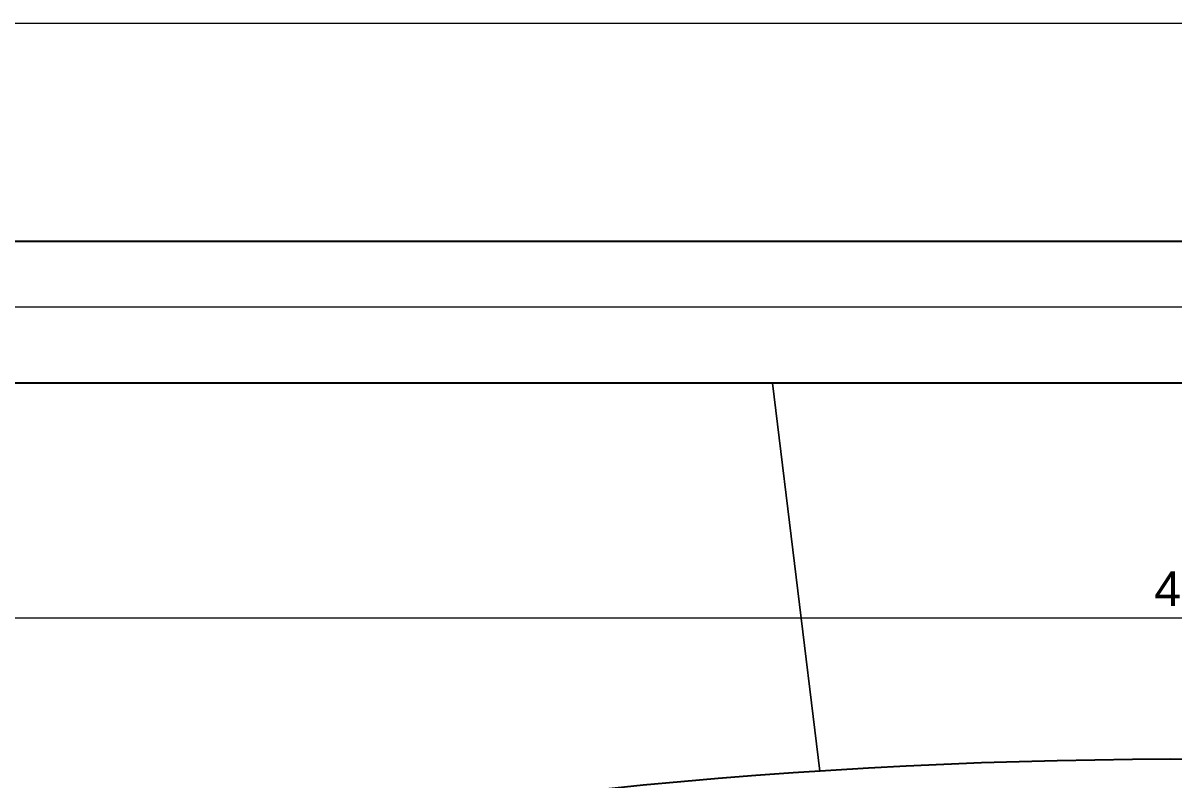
# Model space of a CAD drawing. Header units: millimetres. Extents: x 174511 to 265775, y -1918 to 26385.
# Drawn here: x 225179 to 226009, y 5753 to 6299 of the extents above; entities that cross this region are included whole.
import ezdxf
from ezdxf.xclip import XClip

# ---------------------------------------------------------------- set-up
doc = ezdxf.new("R2010")
doc.units = ezdxf.units.MM
doc.header["$XCLIPFRAME"] = 0
doc.layers.get('Defpoints').update_dxf_attribs({"color": 250})
doc.layers.add('_ACM-A-ANNO-DIMS', color=2, linetype='Continuous', lineweight=13)
doc.layers.add('_ACM-A-ANNO-DIMS @ 10', color=2, linetype='Continuous', lineweight=13)
doc.layers.add('I-DETL-LW02', color=2, linetype='Continuous')
doc.layers.add('PDF_Geometry', color=7, linetype='Continuous')
doc.styles.add('Arial', font='ARIALUNI.ttf')
doc.dimstyles.new('Aec-Arch-M-注释性', dxfattribs={"dimscale": 2, "dimtxt": 2.5, "dimasz": 2, "dimexe": 2, "dimexo": 2, "dimgap": 0.8, "dimtad": 1, "dimdec": 0, "dimrnd": 5, "dimzin": 3, "dimdsep": 46, "dimtxsty": 'Arial', "dimblk": 'WALL TYPE$0$_ArchTick', "dimcen": 2.5, "dimdle": 2, "dimclrd": 256, "dimclrt": 256, "dimazin": 2, "dimtfac": 0.75, "dimtdec": 0, "dimtix": 1, "dimtmove": 2, "dimatfit": 2, "dimfxl": 5, "dimfxlon": 1, "dimtolj": 1, "dimtzin": 0, "dimlwd": -1, "dimarcsym": 0})

# ---------------------------------------------------------------- blocks, each defined once
blk = doc.blocks.new('海龙_1212025767')
at = {"layer": 'PDF_Geometry', "color": 250, "lineweight": 18}
for p, q in [((-300.7, -14321.54), (-267.59, -14592.31)), ((-300.7, -14321.54), (-267.59, -14592.31)), ((-267.59, -14592.31), (-300.7, -14321.54)), ((-267.59, -14592.31), (-300.7, -14321.54))]:
    blk.add_line(p, q, dxfattribs=at)
for points in [[(-9566.53, -14070.26), (3.81, -14070.26)], [(-9444.71, -14268.22), (3.81, -14268.22)]]:
    blk.add_lwpolyline(points, dxfattribs=at)
at = {"layer": 'PDF_Geometry', "color": 250, "lineweight": 25}
for points in [[(-9444.71, -14222.53), (3.78, -14222.53)], [(3.78, -14321.51), (-9604.6, -14321.51)]]:
    blk.add_lwpolyline(points, dxfattribs=at)
blk = doc.blocks.new('WALL TYPE$0$_ArchTick')
at = {"color": 0, "linetype": 'ByBlock', "const_width": 0.15}
blk.add_lwpolyline([(-0.5, -0.5), (0.5, 0.5)], dxfattribs=at)
blk = doc.blocks.new('*D140')
at = {"layer": '_ACM-A-ANNO-DIMS', "color": 0, "lineweight": -2, "transparency": 16777216}
for p, q in [((223733.83, 5819.55), (223733.83, 5889.55)), ((228333.83, 5819.55), (228333.83, 5889.55))]:
    blk.add_line(p, q, dxfattribs=at)
at = {"layer": '_ACM-A-ANNO-DIMS', "transparency": 16777216}
blk.add_line((223713.83, 5869.55), (228353.83, 5869.55), dxfattribs=at)
at = {"layer": 'Defpoints', "color": 0, "transparency": 16777216}
for p in [(228333.83, 5869.55), (223733.83, 5137.93, 0), (228333.83, 5137.93)]:
    blk.add_point(p, dxfattribs=at)
at = {"layer": '_ACM-A-ANNO-DIMS', "transparency": 16777216, "xscale": 20, "yscale": 20, "zscale": 20, "rotation": 180}
blk.add_blockref('WALL TYPE$0$_ArchTick', (223733.83, 5869.55), dxfattribs=at)
at = {"layer": '_ACM-A-ANNO-DIMS', "transparency": 16777216, "xscale": 20, "yscale": 20, "zscale": 20}
blk.add_blockref('WALL TYPE$0$_ArchTick', (228333.83, 5869.55), dxfattribs=at)
at = {"layer": '_ACM-A-ANNO-DIMS', "transparency": 16777216, "insert": (226033.83, 5890.33), "char_height": 25, "attachment_point": 5, "style": 'Arial'}
blk.add_mtext('\\A1;4600', dxfattribs=at)

msp = doc.modelspace()

# ---------------------------------------------------------------- linework, layer by layer
at = {"layer": 'I-DETL-LW02', "elevation": 0}
msp.add_lwpolyline([(227722.52, 5410.53, 0.106518), (226033.83, 5767.52, 0.106518), (224345.14, 5410.53, 0.005453), (223763.82, 5145.73, -0.018758), (223733.83, 5137.93), (223733.83, 5117.93), (223743.83, 5107.93), (223763.83, 5107.93), (223763.83, 4757.93), (223743.83, 4757.93), (223733.83, 4747.93), (223733.83, 4727.93, 0.018758), (223763.82, 4735.73, -0.005453), (224345.14, 5000.53, -0.106518), (226033.83, 5357.52, -0.106518), (227722.52, 5000.53, -0.005453)], format="xyb", dxfattribs=at)

# ---------------------------------------------------------------- block references
ref = msp.add_blockref('海龙_1212025767', (226030.18, 20839.27), dxfattribs=dict(xscale=1.033438508881965, yscale=1.033438508881965, zscale=1.033438508881965))
XClip(ref).set_block_clipping_path([(-3231.8719099857, -21260.9707306357), (3931.4323424497, -12852.762707077)])

# ---------------------------------------------------------------- dimensions: what is measured, and where the dimension line sits
at = {"layer": '_ACM-A-ANNO-DIMS @ 10'}
dim = msp.add_linear_dim(base=(228333.83, 5869.55), p1=(223733.83, 5137.93, 0), p2=(228333.83, 5137.93), dimstyle='Aec-Arch-M-注释性', override={"dimscale": 10, "dimzin": 8, "dimtix": 1, "dimtofl": 1, "dimtmove": 2, "dimatfit": 2}, dxfattribs=at)
dim.commit()
dim.dimension.update_dxf_attribs({"geometry": '*D140', "text_midpoint": (226033.83, 5890.33)})

doc.saveas('drawing.dxf')
